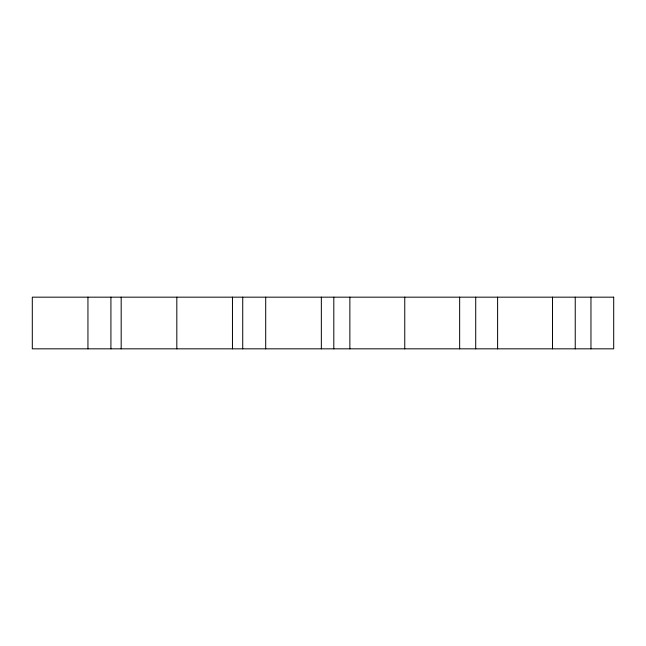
<?xml version="1.0" encoding="UTF-8"?>
<svg xmlns="http://www.w3.org/2000/svg" width="646" height="646" viewBox="0 0 646 646"><rect width="100%" height="100%" fill="white"/><g stroke="black" fill="none" stroke-linecap="round" stroke-linejoin="round"><path stroke-width="0.97" d="M590.961 297.168L590.961 348.832M575.239 297.168L575.239 348.832M552.5 297.168L552.5 348.832M497.606 297.168L497.606 348.832M475.714 297.168L475.714 348.832M459.653 297.168L459.653 348.832M404.759 297.168L404.759 348.832M349.866 297.168L349.866 348.832M333.804 297.168L333.804 348.832M321.345 297.168L321.345 348.832M265.7 297.168L265.7 348.832M242.726 297.168L242.726 348.832M232.463 297.168L232.463 348.832M176.818 297.168L176.818 348.832M121.182 297.168L121.182 348.832M110.918 297.168L110.918 348.832M87.945 297.168L87.945 348.832M613.7 297.168L32.3 297.168L32.3 348.832L613.7 348.832L613.7 297.168"/></g></svg>
